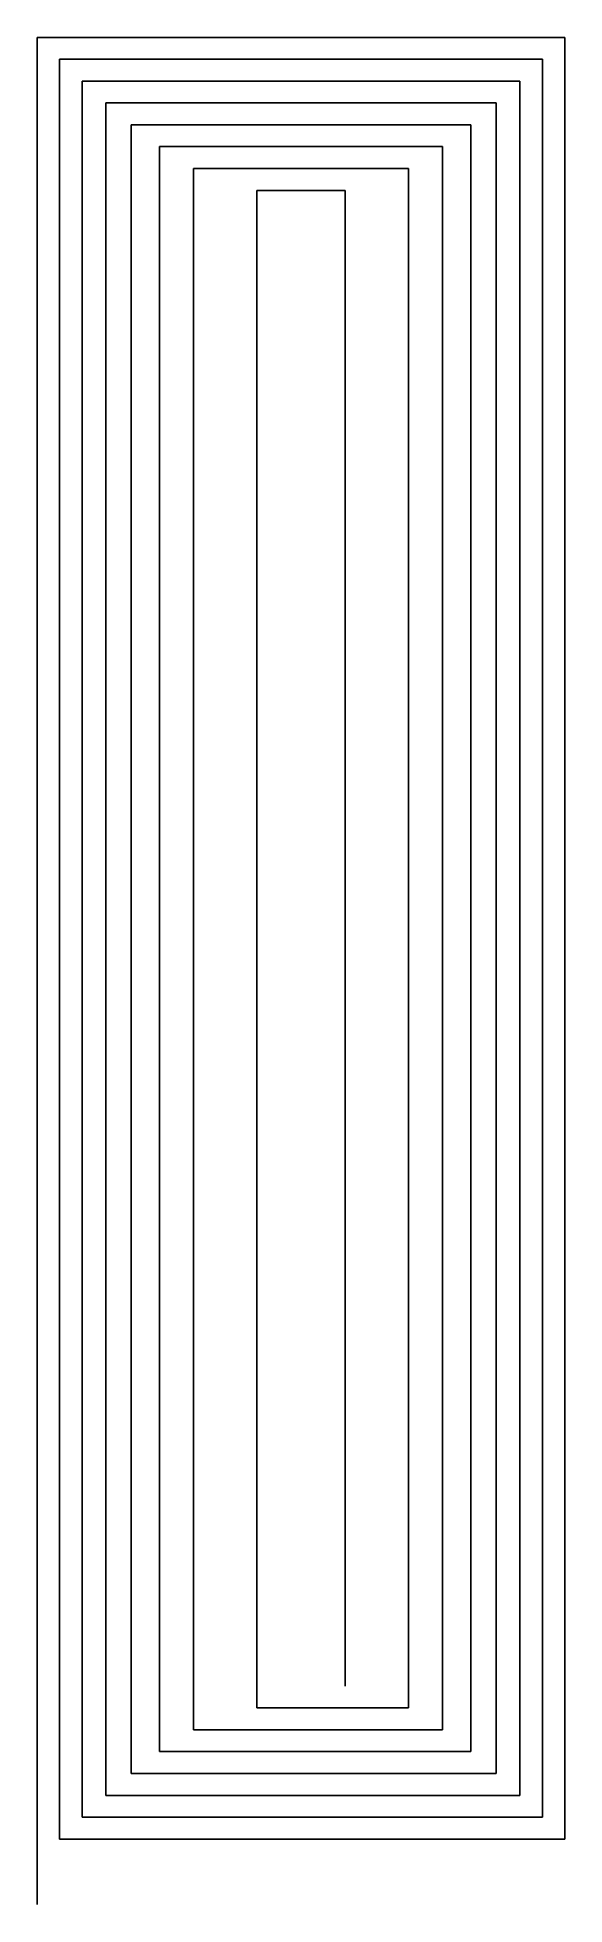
# Model space of a CAD drawing. Extents: x 52 to 148, y -170 to 170.
import ezdxf

# ---------------------------------------------------------------- set-up
doc = ezdxf.new("R2010")
doc.units = 0
doc.layers.add('MyLines', color=7, linetype='Continuous')

msp = doc.modelspace()

# ---------------------------------------------------------------- linework, layer by layer
at = {"layer": 'MyLines'}
for p, q in [((51.86, -161.56), (51.86, 169.5)), ((51.86, 169.5), (51.86, 169.5)), ((51.86, 169.5), (53.82, 169.5)), ((53.82, 169.5), (55.77, 169.5)), ((55.77, 169.5), (57.73, 169.5)), ((57.73, 169.5), (59.68, 169.5)), ((59.68, 169.5), (61.63, 169.5)), ((61.63, 169.5), (63.59, 169.5)), ((63.59, 169.5), (65.54, 169.5)), ((65.54, 169.5), (67.5, 169.5)), ((67.5, 169.5), (69.45, 169.5)), ((69.45, 169.5), (71.41, 169.5)), ((71.41, 169.5), (73.36, 169.5)), ((73.36, 169.5), (75.32, 169.5)), ((75.32, 169.5), (77.27, 169.5)), ((77.27, 169.5), (79.22, 169.5)), ((79.22, 169.5), (81.18, 169.5)), ((81.18, 169.5), (83.13, 169.5)), ((83.13, 169.5), (85.09, 169.5)), ((85.09, 169.5), (87.04, 169.5)), ((87.04, 169.5), (89, 169.5)), ((89, 169.5), (90.95, 169.5)), ((90.95, 169.5), (92.91, 169.5)), ((92.91, 169.5), (94.86, 169.5)), ((94.86, 169.5), (96.81, 169.5)), ((96.81, 169.5), (98.77, 169.5)), ((98.77, 169.5), (100.72, 169.5)), ((100.72, 169.5), (102.68, 169.5)), ((102.68, 169.5), (104.63, 169.5)), ((104.63, 169.5), (106.59, 169.5)), ((106.59, 169.5), (108.54, 169.5)), ((108.54, 169.5), (110.49, 169.5)), ((110.49, 169.5), (112.45, 169.5)), ((112.45, 169.5), (114.4, 169.5)), ((114.4, 169.5), (116.36, 169.5)), ((116.36, 169.5), (118.31, 169.5)), ((118.31, 169.5), (120.27, 169.5)), ((120.27, 169.5), (122.22, 169.5)), ((122.22, 169.5), (124.18, 169.5)), ((124.18, 169.5), (126.13, 169.5)), ((126.13, 169.5), (128.08, 169.5)), ((128.08, 169.5), (130.04, 169.5)), ((130.04, 169.5), (131.99, 169.5)), ((131.99, 169.5), (133.95, 169.5)), ((133.95, 169.5), (135.9, 169.5)), ((135.9, 169.5), (137.86, 169.5)), ((137.86, 169.5), (139.81, 169.5)), ((139.81, 169.5), (141.77, 169.5)), ((141.77, 169.5), (143.72, 169.5)), ((143.72, 169.5), (145.67, 169.5)), ((145.67, 169.5), (147.63, 169.5)), ((147.63, 169.5), (147.63, -157.59)), ((55.87, -157.59), (55.87, 165.53)), ((55.87, 165.53), (55.87, 165.53)), ((55.87, 165.53), (57.66, 165.53)), ((57.66, 165.53), (59.46, 165.53)), ((59.46, 165.53), (61.25, 165.53)), ((61.25, 165.53), (63.04, 165.53)), ((63.04, 165.53), (64.83, 165.53)), ((64.83, 165.53), (66.62, 165.53)), ((66.62, 165.53), (68.41, 165.53)), ((68.41, 165.53), (70.2, 165.53)), ((70.2, 165.53), (71.99, 165.53)), ((71.99, 165.53), (73.78, 165.53)), ((73.78, 165.53), (75.57, 165.53)), ((75.57, 165.53), (77.36, 165.53)), ((77.36, 165.53), (79.15, 165.53)), ((79.15, 165.53), (80.94, 165.53)), ((80.94, 165.53), (82.73, 165.53)), ((82.73, 165.53), (84.52, 165.53)), ((84.52, 165.53), (86.32, 165.53)), ((86.32, 165.53), (88.11, 165.53)), ((88.11, 165.53), (89.9, 165.53)), ((89.9, 165.53), (91.69, 165.53)), ((91.69, 165.53), (93.48, 165.53)), ((93.48, 165.53), (95.27, 165.53)), ((95.27, 165.53), (97.06, 165.53)), ((97.06, 165.53), (98.85, 165.53)), ((98.85, 165.53), (100.64, 165.53)), ((100.64, 165.53), (102.43, 165.53)), ((102.43, 165.53), (104.22, 165.53)), ((104.22, 165.53), (106.01, 165.53)), ((106.01, 165.53), (107.8, 165.53)), ((107.8, 165.53), (109.59, 165.53)), ((109.59, 165.53), (111.39, 165.53)), ((111.39, 165.53), (113.18, 165.53)), ((113.18, 165.53), (114.97, 165.53)), ((114.97, 165.53), (116.76, 165.53)), ((116.76, 165.53), (118.55, 165.53)), ((118.55, 165.53), (120.34, 165.53)), ((120.34, 165.53), (122.13, 165.53)), ((122.13, 165.53), (123.92, 165.53)), ((123.92, 165.53), (125.71, 165.53)), ((125.71, 165.53), (127.5, 165.53)), ((127.5, 165.53), (129.29, 165.53)), ((129.29, 165.53), (131.08, 165.53)), ((131.08, 165.53), (132.87, 165.53)), ((132.87, 165.53), (134.66, 165.53)), ((134.66, 165.53), (136.45, 165.53)), ((136.45, 165.53), (138.25, 165.53)), ((138.25, 165.53), (140.04, 165.53)), ((140.04, 165.53), (141.83, 165.53)), ((141.83, 165.53), (143.62, 165.53)), ((143.62, 165.53), (143.62, -153.62)), ((59.99, -153.62), (59.99, 161.56)), ((59.99, 161.56), (59.99, 161.56)), ((59.99, 161.56), (61.61, 161.56)), ((61.61, 161.56), (63.23, 161.56)), ((63.23, 161.56), (64.85, 161.56)), ((64.85, 161.56), (66.48, 161.56)), ((66.48, 161.56), (68.1, 161.56)), ((68.1, 161.56), (69.72, 161.56)), ((69.72, 161.56), (71.35, 161.56)), ((71.35, 161.56), (72.97, 161.56)), ((72.97, 161.56), (74.59, 161.56)), ((74.59, 161.56), (76.21, 161.56)), ((76.21, 161.56), (77.84, 161.56)), ((77.84, 161.56), (79.46, 161.56)), ((79.46, 161.56), (81.08, 161.56)), ((81.08, 161.56), (82.71, 161.56)), ((82.71, 161.56), (84.33, 161.56)), ((84.33, 161.56), (85.95, 161.56)), ((85.95, 161.56), (87.57, 161.56)), ((87.57, 161.56), (89.2, 161.56)), ((89.2, 161.56), (90.82, 161.56)), ((90.82, 161.56), (92.44, 161.56)), ((92.44, 161.56), (94.07, 161.56)), ((94.07, 161.56), (95.69, 161.56)), ((95.69, 161.56), (97.31, 161.56)), ((97.31, 161.56), (98.93, 161.56)), ((98.93, 161.56), (100.56, 161.56)), ((100.56, 161.56), (102.18, 161.56)), ((102.18, 161.56), (103.8, 161.56)), ((103.8, 161.56), (105.43, 161.56)), ((105.43, 161.56), (107.05, 161.56)), ((107.05, 161.56), (108.67, 161.56)), ((108.67, 161.56), (110.29, 161.56)), ((110.29, 161.56), (111.92, 161.56)), ((111.92, 161.56), (113.54, 161.56)), ((113.54, 161.56), (115.16, 161.56)), ((115.16, 161.56), (116.79, 161.56)), ((116.79, 161.56), (118.41, 161.56)), ((118.41, 161.56), (120.03, 161.56)), ((120.03, 161.56), (121.65, 161.56)), ((121.65, 161.56), (123.28, 161.56)), ((123.28, 161.56), (124.9, 161.56)), ((124.9, 161.56), (126.52, 161.56)), ((126.52, 161.56), (128.14, 161.56)), ((128.14, 161.56), (129.77, 161.56)), ((129.77, 161.56), (131.39, 161.56)), ((131.39, 161.56), (133.01, 161.56)), ((133.01, 161.56), (134.64, 161.56)), ((134.64, 161.56), (136.26, 161.56)), ((136.26, 161.56), (137.88, 161.56)), ((137.88, 161.56), (139.5, 161.56)), ((139.5, 161.56), (139.5, -149.66)), ((64.29, -149.66), (64.29, 157.59)), ((64.29, 157.59), (64.29, 157.59)), ((64.29, 157.59), (65.73, 157.59)), ((65.73, 157.59), (67.18, 157.59)), ((67.18, 157.59), (68.63, 157.59)), ((68.63, 157.59), (70.08, 157.59)), ((70.08, 157.59), (71.52, 157.59)), ((71.52, 157.59), (72.97, 157.59)), ((72.97, 157.59), (74.42, 157.59)), ((74.42, 157.59), (75.87, 157.59)), ((75.87, 157.59), (77.31, 157.59)), ((77.31, 157.59), (78.76, 157.59)), ((78.76, 157.59), (80.21, 157.59)), ((80.21, 157.59), (81.65, 157.59)), ((81.65, 157.59), (83.1, 157.59)), ((83.1, 157.59), (84.55, 157.59)), ((84.55, 157.59), (86, 157.59)), ((86, 157.59), (87.44, 157.59)), ((87.44, 157.59), (88.89, 157.59)), ((88.89, 157.59), (90.34, 157.59)), ((90.34, 157.59), (91.79, 157.59)), ((91.79, 157.59), (93.23, 157.59)), ((93.23, 157.59), (94.68, 157.59)), ((94.68, 157.59), (96.13, 157.59)), ((96.13, 157.59), (97.57, 157.59)), ((97.57, 157.59), (99.02, 157.59)), ((99.02, 157.59), (100.47, 157.59)), ((100.47, 157.59), (101.92, 157.59)), ((101.92, 157.59), (103.36, 157.59)), ((103.36, 157.59), (104.81, 157.59)), ((104.81, 157.59), (106.26, 157.59)), ((106.26, 157.59), (107.71, 157.59)), ((107.71, 157.59), (109.15, 157.59)), ((109.15, 157.59), (110.6, 157.59)), ((110.6, 157.59), (112.05, 157.59)), ((112.05, 157.59), (113.49, 157.59)), ((113.49, 157.59), (114.94, 157.59)), ((114.94, 157.59), (116.39, 157.59)), ((116.39, 157.59), (117.84, 157.59)), ((117.84, 157.59), (119.28, 157.59)), ((119.28, 157.59), (120.73, 157.59)), ((120.73, 157.59), (122.18, 157.59)), ((122.18, 157.59), (123.63, 157.59)), ((123.63, 157.59), (125.07, 157.59)), ((125.07, 157.59), (126.52, 157.59)), ((126.52, 157.59), (127.97, 157.59)), ((127.97, 157.59), (129.41, 157.59)), ((129.41, 157.59), (130.86, 157.59)), ((130.86, 157.59), (132.31, 157.59)), ((132.31, 157.59), (133.76, 157.59)), ((133.76, 157.59), (135.2, 157.59)), ((135.2, 157.59), (135.2, -145.69)), ((68.9, -145.69), (68.9, 153.62)), ((68.9, 153.62), (68.9, 153.62)), ((68.9, 153.62), (70.16, 153.62)), ((70.16, 153.62), (71.42, 153.62)), ((71.42, 153.62), (72.68, 153.62)), ((72.68, 153.62), (73.94, 153.62)), ((73.94, 153.62), (75.2, 153.62)), ((75.2, 153.62), (76.46, 153.62)), ((76.46, 153.62), (77.71, 153.62)), ((77.71, 153.62), (78.97, 153.62)), ((78.97, 153.62), (80.23, 153.62)), ((80.23, 153.62), (81.49, 153.62)), ((81.49, 153.62), (82.75, 153.62)), ((82.75, 153.62), (84.01, 153.62)), ((84.01, 153.62), (85.27, 153.62)), ((85.27, 153.62), (86.53, 153.62)), ((86.53, 153.62), (87.79, 153.62)), ((87.79, 153.62), (89.04, 153.62)), ((89.04, 153.62), (90.3, 153.62)), ((90.3, 153.62), (91.56, 153.62)), ((91.56, 153.62), (92.82, 153.62)), ((92.82, 153.62), (94.08, 153.62)), ((94.08, 153.62), (95.34, 153.62)), ((95.34, 153.62), (96.6, 153.62)), ((96.6, 153.62), (97.86, 153.62)), ((97.86, 153.62), (99.12, 153.62)), ((99.12, 153.62), (100.38, 153.62)), ((100.38, 153.62), (101.63, 153.62)), ((101.63, 153.62), (102.89, 153.62)), ((102.89, 153.62), (104.15, 153.62)), ((104.15, 153.62), (105.41, 153.62)), ((105.41, 153.62), (106.67, 153.62)), ((106.67, 153.62), (107.93, 153.62)), ((107.93, 153.62), (109.19, 153.62)), ((109.19, 153.62), (110.45, 153.62)), ((110.45, 153.62), (111.71, 153.62)), ((111.71, 153.62), (112.96, 153.62)), ((112.96, 153.62), (114.22, 153.62)), ((114.22, 153.62), (115.48, 153.62)), ((115.48, 153.62), (116.74, 153.62)), ((116.74, 153.62), (118, 153.62)), ((118, 153.62), (119.26, 153.62)), ((119.26, 153.62), (120.52, 153.62)), ((120.52, 153.62), (121.78, 153.62)), ((121.78, 153.62), (123.04, 153.62)), ((123.04, 153.62), (124.29, 153.62)), ((124.29, 153.62), (125.55, 153.62)), ((125.55, 153.62), (126.81, 153.62)), ((126.81, 153.62), (128.07, 153.62)), ((128.07, 153.62), (129.33, 153.62)), ((129.33, 153.62), (130.59, 153.62)), ((130.59, 153.62), (130.59, -141.72)), ((74.05, -141.72), (74.05, 149.66)), ((74.05, 149.66), (74.05, 149.66)), ((74.05, 149.66), (75.1, 149.66)), ((75.1, 149.66), (76.15, 149.66)), ((76.15, 149.66), (77.2, 149.66)), ((77.2, 149.66), (78.25, 149.66)), ((78.25, 149.66), (79.3, 149.66)), ((79.3, 149.66), (80.35, 149.66)), ((80.35, 149.66), (81.39, 149.66)), ((81.39, 149.66), (82.44, 149.66)), ((82.44, 149.66), (83.49, 149.66)), ((83.49, 149.66), (84.54, 149.66)), ((84.54, 149.66), (85.59, 149.66)), ((85.59, 149.66), (86.64, 149.66)), ((86.64, 149.66), (87.69, 149.66)), ((87.69, 149.66), (88.73, 149.66)), ((88.73, 149.66), (89.78, 149.66)), ((89.78, 149.66), (90.83, 149.66)), ((90.83, 149.66), (91.88, 149.66)), ((91.88, 149.66), (92.93, 149.66)), ((92.93, 149.66), (93.98, 149.66)), ((93.98, 149.66), (95.03, 149.66)), ((95.03, 149.66), (96.08, 149.66)), ((96.08, 149.66), (97.12, 149.66)), ((97.12, 149.66), (98.17, 149.66)), ((98.17, 149.66), (99.22, 149.66)), ((99.22, 149.66), (100.27, 149.66)), ((100.27, 149.66), (101.32, 149.66)), ((101.32, 149.66), (102.37, 149.66)), ((102.37, 149.66), (103.42, 149.66)), ((103.42, 149.66), (104.46, 149.66)), ((104.46, 149.66), (105.51, 149.66)), ((105.51, 149.66), (106.56, 149.66)), ((106.56, 149.66), (107.61, 149.66)), ((107.61, 149.66), (108.66, 149.66)), ((108.66, 149.66), (109.71, 149.66)), ((109.71, 149.66), (110.76, 149.66)), ((110.76, 149.66), (111.81, 149.66)), ((111.81, 149.66), (112.85, 149.66)), ((112.85, 149.66), (113.9, 149.66)), ((113.9, 149.66), (114.95, 149.66)), ((114.95, 149.66), (116, 149.66)), ((116, 149.66), (117.05, 149.66)), ((117.05, 149.66), (118.1, 149.66)), ((118.1, 149.66), (119.15, 149.66)), ((119.15, 149.66), (120.19, 149.66)), ((120.19, 149.66), (121.24, 149.66)), ((121.24, 149.66), (122.29, 149.66)), ((122.29, 149.66), (123.34, 149.66)), ((123.34, 149.66), (124.39, 149.66)), ((124.39, 149.66), (125.44, 149.66)), ((125.44, 149.66), (125.44, -137.75)), ((80.25, -137.75), (80.25, 145.69)), ((80.25, 145.69), (80.25, 145.69)), ((80.25, 145.69), (81.05, 145.69)), ((81.05, 145.69), (81.84, 145.69)), ((81.84, 145.69), (82.64, 145.69)), ((82.64, 145.69), (83.43, 145.69)), ((83.43, 145.69), (84.23, 145.69)), ((84.23, 145.69), (85.02, 145.69)), ((85.02, 145.69), (85.82, 145.69)), ((85.82, 145.69), (86.62, 145.69)), ((86.62, 145.69), (87.41, 145.69)), ((87.41, 145.69), (88.21, 145.69)), ((88.21, 145.69), (89, 145.69)), ((89, 145.69), (89.8, 145.69)), ((89.8, 145.69), (90.59, 145.69)), ((90.59, 145.69), (91.39, 145.69)), ((91.39, 145.69), (92.19, 145.69)), ((92.19, 145.69), (92.98, 145.69)), ((92.98, 145.69), (93.78, 145.69)), ((93.78, 145.69), (94.57, 145.69)), ((94.57, 145.69), (95.37, 145.69)), ((95.37, 145.69), (96.16, 145.69)), ((96.16, 145.69), (96.96, 145.69)), ((96.96, 145.69), (97.76, 145.69)), ((97.76, 145.69), (98.55, 145.69)), ((98.55, 145.69), (99.35, 145.69)), ((99.35, 145.69), (100.14, 145.69)), ((100.14, 145.69), (100.94, 145.69)), ((100.94, 145.69), (101.73, 145.69)), ((101.73, 145.69), (102.53, 145.69)), ((102.53, 145.69), (103.33, 145.69)), ((103.33, 145.69), (104.12, 145.69)), ((104.12, 145.69), (104.92, 145.69)), ((104.92, 145.69), (105.71, 145.69)), ((105.71, 145.69), (106.51, 145.69)), ((106.51, 145.69), (107.31, 145.69)), ((107.31, 145.69), (108.1, 145.69)), ((108.1, 145.69), (108.9, 145.69)), ((108.9, 145.69), (109.69, 145.69)), ((109.69, 145.69), (110.49, 145.69)), ((110.49, 145.69), (111.28, 145.69)), ((111.28, 145.69), (112.08, 145.69)), ((112.08, 145.69), (112.88, 145.69)), ((112.88, 145.69), (113.67, 145.69)), ((113.67, 145.69), (114.47, 145.69)), ((114.47, 145.69), (115.26, 145.69)), ((115.26, 145.69), (116.06, 145.69)), ((116.06, 145.69), (116.85, 145.69)), ((116.85, 145.69), (117.65, 145.69)), ((117.65, 145.69), (118.45, 145.69)), ((118.45, 145.69), (119.24, 145.69)), ((119.24, 145.69), (119.24, -133.78)), ((91.72, -133.78), (91.72, 141.72)), ((91.72, 141.72), (91.72, 141.72)), ((91.72, 141.72), (92.05, 141.72)), ((92.05, 141.72), (92.38, 141.72)), ((92.38, 141.72), (92.71, 141.72)), ((92.71, 141.72), (93.03, 141.72)), ((93.03, 141.72), (93.36, 141.72)), ((93.36, 141.72), (93.69, 141.72)), ((93.69, 141.72), (94.02, 141.72)), ((94.02, 141.72), (94.34, 141.72)), ((94.34, 141.72), (94.67, 141.72)), ((94.67, 141.72), (95, 141.72)), ((95, 141.72), (95.32, 141.72)), ((95.32, 141.72), (95.65, 141.72)), ((95.65, 141.72), (95.98, 141.72)), ((95.98, 141.72), (96.31, 141.72)), ((96.31, 141.72), (96.63, 141.72)), ((96.63, 141.72), (96.96, 141.72)), ((96.96, 141.72), (97.29, 141.72)), ((97.29, 141.72), (97.62, 141.72)), ((97.62, 141.72), (97.94, 141.72)), ((97.94, 141.72), (98.27, 141.72)), ((98.27, 141.72), (98.6, 141.72)), ((98.6, 141.72), (98.93, 141.72)), ((98.93, 141.72), (99.25, 141.72)), ((99.25, 141.72), (99.58, 141.72)), ((99.58, 141.72), (99.91, 141.72)), ((99.91, 141.72), (100.24, 141.72)), ((100.24, 141.72), (100.56, 141.72)), ((100.56, 141.72), (100.89, 141.72)), ((100.89, 141.72), (101.22, 141.72)), ((101.22, 141.72), (101.55, 141.72)), ((101.55, 141.72), (101.87, 141.72)), ((101.87, 141.72), (102.2, 141.72)), ((102.2, 141.72), (102.53, 141.72)), ((102.53, 141.72), (102.86, 141.72)), ((102.86, 141.72), (103.18, 141.72)), ((103.18, 141.72), (103.51, 141.72)), ((103.51, 141.72), (103.84, 141.72)), ((103.84, 141.72), (104.17, 141.72)), ((104.17, 141.72), (104.49, 141.72)), ((104.49, 141.72), (104.82, 141.72)), ((104.82, 141.72), (105.15, 141.72)), ((105.15, 141.72), (105.48, 141.72)), ((105.48, 141.72), (105.8, 141.72)), ((105.8, 141.72), (106.13, 141.72)), ((106.13, 141.72), (106.46, 141.72)), ((106.46, 141.72), (106.79, 141.72)), ((106.79, 141.72), (107.11, 141.72)), ((107.11, 141.72), (107.44, 141.72)), ((107.44, 141.72), (107.77, 141.72)), ((107.77, 141.72), (107.77, -129.81)), ((107.77, -129.81), (107.77, -129.81)), ((107.77, -129.81), (107.77, -129.81)), ((107.77, -129.81), (107.77, -129.81)), ((107.77, -129.81), (107.77, -129.81)), ((107.77, -129.81), (107.77, -129.81)), ((107.77, -129.81), (107.77, -129.81)), ((107.77, -129.81), (107.77, -129.81)), ((107.77, -129.81), (107.77, -129.81)), ((107.77, -129.81), (107.77, -129.81)), ((107.77, -129.81), (107.77, -129.81)), ((107.77, -129.81), (107.77, -129.81)), ((107.77, -129.81), (107.77, -129.81)), ((107.77, -129.81), (107.77, -129.81)), ((107.77, -129.81), (107.77, -129.81)), ((107.77, -129.81), (107.77, -129.81)), ((107.77, -129.81), (107.77, -129.81)), ((107.77, -129.81), (107.77, -129.81)), ((107.77, -129.81), (107.77, -129.81)), ((107.77, -129.81), (107.77, -129.81)), ((107.77, -129.81), (107.77, -129.81)), ((107.77, -129.81), (107.77, -129.81)), ((107.77, -129.81), (107.77, -129.81)), ((107.77, -129.81), (107.77, -129.81)), ((107.77, -129.81), (107.77, -129.81)), ((107.77, -129.81), (107.77, -129.81)), ((107.77, -129.81), (107.77, -129.81)), ((107.77, -129.81), (107.77, -129.81)), ((107.77, -129.81), (107.77, -129.81)), ((107.77, -129.81), (107.77, -129.81)), ((107.77, -129.81), (107.77, -129.81)), ((107.77, -129.81), (107.77, -129.81)), ((107.77, -129.81), (107.77, -129.81)), ((107.77, -129.81), (107.77, -129.81)), ((107.77, -129.81), (107.77, -129.81)), ((107.77, -129.81), (107.77, -129.81)), ((107.77, -129.81), (107.77, -129.81)), ((107.77, -129.81), (107.77, -129.81)), ((107.77, -129.81), (107.77, -129.81)), ((107.77, -129.81), (107.77, -129.81)), ((107.77, -129.81), (107.77, -129.81)), ((107.77, -129.81), (107.77, -129.81)), ((107.77, -129.81), (107.77, -129.81)), ((107.77, -129.81), (107.77, -129.81)), ((107.77, -129.81), (107.77, -129.81)), ((107.77, -129.81), (107.77, -129.81)), ((107.77, -129.81), (107.77, -129.81)), ((107.77, -129.81), (107.77, -129.81)), ((107.77, -129.81), (107.77, -129.81)), ((107.77, -129.81), (107.77, -129.81)), ((107.77, -129.81), (107.77, -129.81)), ((92.28, -133.78), (91.72, -133.78)), ((91.72, -133.78), (91.72, -133.78)), ((92.85, -133.78), (92.28, -133.78)), ((93.41, -133.78), (92.85, -133.78)), ((93.97, -133.78), (93.41, -133.78)), ((94.53, -133.78), (93.97, -133.78)), ((95.09, -133.78), (94.53, -133.78)), ((95.65, -133.78), (95.09, -133.78)), ((96.22, -133.78), (95.65, -133.78)), ((96.78, -133.78), (96.22, -133.78)), ((97.34, -133.78), (96.78, -133.78)), ((97.9, -133.78), (97.34, -133.78)), ((98.46, -133.78), (97.9, -133.78)), ((99.02, -133.78), (98.46, -133.78)), ((99.59, -133.78), (99.02, -133.78)), ((100.15, -133.78), (99.59, -133.78)), ((100.71, -133.78), (100.15, -133.78)), ((101.27, -133.78), (100.71, -133.78)), ((101.83, -133.78), (101.27, -133.78)), ((102.39, -133.78), (101.83, -133.78)), ((102.96, -133.78), (102.39, -133.78)), ((103.52, -133.78), (102.96, -133.78)), ((104.08, -133.78), (103.52, -133.78)), ((104.64, -133.78), (104.08, -133.78)), ((105.2, -133.78), (104.64, -133.78)), ((105.76, -133.78), (105.2, -133.78)), ((106.32, -133.78), (105.76, -133.78)), ((106.89, -133.78), (106.32, -133.78)), ((107.45, -133.78), (106.89, -133.78)), ((108.01, -133.78), (107.45, -133.78)), ((108.57, -133.78), (108.01, -133.78)), ((109.13, -133.78), (108.57, -133.78)), ((109.69, -133.78), (109.13, -133.78)), ((110.26, -133.78), (109.69, -133.78)), ((110.82, -133.78), (110.26, -133.78)), ((111.38, -133.78), (110.82, -133.78)), ((111.94, -133.78), (111.38, -133.78)), ((112.5, -133.78), (111.94, -133.78)), ((113.06, -133.78), (112.5, -133.78)), ((113.63, -133.78), (113.06, -133.78)), ((114.19, -133.78), (113.63, -133.78)), ((114.75, -133.78), (114.19, -133.78)), ((115.31, -133.78), (114.75, -133.78)), ((115.87, -133.78), (115.31, -133.78)), ((116.43, -133.78), (115.87, -133.78)), ((117, -133.78), (116.43, -133.78)), ((117.56, -133.78), (117, -133.78)), ((118.12, -133.78), (117.56, -133.78)), ((118.68, -133.78), (118.12, -133.78)), ((119.24, -133.78), (118.68, -133.78)), ((119.24, -133.78), (119.24, -133.78)), ((81.17, -137.75), (80.25, -137.75)), ((80.25, -137.75), (80.25, -137.75)), ((82.09, -137.75), (81.17, -137.75)), ((83.02, -137.75), (82.09, -137.75)), ((83.94, -137.75), (83.02, -137.75)), ((84.86, -137.75), (83.94, -137.75)), ((85.78, -137.75), (84.86, -137.75)), ((86.71, -137.75), (85.78, -137.75)), ((87.63, -137.75), (86.71, -137.75)), ((88.55, -137.75), (87.63, -137.75)), ((89.47, -137.75), (88.55, -137.75)), ((90.39, -137.75), (89.47, -137.75)), ((91.32, -137.75), (90.39, -137.75)), ((92.24, -137.75), (91.32, -137.75)), ((93.16, -137.75), (92.24, -137.75)), ((94.08, -137.75), (93.16, -137.75)), ((95, -137.75), (94.08, -137.75)), ((95.93, -137.75), (95, -137.75)), ((96.85, -137.75), (95.93, -137.75)), ((97.77, -137.75), (96.85, -137.75)), ((98.69, -137.75), (97.77, -137.75)), ((99.62, -137.75), (98.69, -137.75)), ((100.54, -137.75), (99.62, -137.75)), ((101.46, -137.75), (100.54, -137.75)), ((102.38, -137.75), (101.46, -137.75)), ((103.3, -137.75), (102.38, -137.75)), ((104.23, -137.75), (103.3, -137.75)), ((105.15, -137.75), (104.23, -137.75)), ((106.07, -137.75), (105.15, -137.75)), ((106.99, -137.75), (106.07, -137.75)), ((107.92, -137.75), (106.99, -137.75)), ((108.84, -137.75), (107.92, -137.75)), ((109.76, -137.75), (108.84, -137.75)), ((110.68, -137.75), (109.76, -137.75)), ((111.6, -137.75), (110.68, -137.75)), ((112.53, -137.75), (111.6, -137.75)), ((113.45, -137.75), (112.53, -137.75)), ((114.37, -137.75), (113.45, -137.75)), ((115.29, -137.75), (114.37, -137.75)), ((116.22, -137.75), (115.29, -137.75)), ((117.14, -137.75), (116.22, -137.75)), ((118.06, -137.75), (117.14, -137.75)), ((118.98, -137.75), (118.06, -137.75)), ((119.9, -137.75), (118.98, -137.75)), ((120.83, -137.75), (119.9, -137.75)), ((121.75, -137.75), (120.83, -137.75)), ((122.67, -137.75), (121.75, -137.75)), ((123.59, -137.75), (122.67, -137.75)), ((124.52, -137.75), (123.59, -137.75)), ((125.44, -137.75), (124.52, -137.75)), ((125.44, -137.75), (125.44, -137.75)), ((75.21, -141.72), (74.05, -141.72)), ((74.05, -141.72), (74.05, -141.72)), ((76.36, -141.72), (75.21, -141.72)), ((77.51, -141.72), (76.36, -141.72)), ((78.67, -141.72), (77.51, -141.72)), ((79.82, -141.72), (78.67, -141.72)), ((80.98, -141.72), (79.82, -141.72)), ((82.13, -141.72), (80.98, -141.72)), ((83.28, -141.72), (82.13, -141.72)), ((84.44, -141.72), (83.28, -141.72)), ((85.59, -141.72), (84.44, -141.72)), ((86.75, -141.72), (85.59, -141.72)), ((87.9, -141.72), (86.75, -141.72)), ((89.05, -141.72), (87.9, -141.72)), ((90.21, -141.72), (89.05, -141.72)), ((91.36, -141.72), (90.21, -141.72)), ((92.51, -141.72), (91.36, -141.72)), ((93.67, -141.72), (92.51, -141.72)), ((94.82, -141.72), (93.67, -141.72)), ((95.98, -141.72), (94.82, -141.72)), ((97.13, -141.72), (95.98, -141.72)), ((98.28, -141.72), (97.13, -141.72)), ((99.44, -141.72), (98.28, -141.72)), ((100.59, -141.72), (99.44, -141.72)), ((101.74, -141.72), (100.59, -141.72)), ((102.9, -141.72), (101.74, -141.72)), ((104.05, -141.72), (102.9, -141.72)), ((105.21, -141.72), (104.05, -141.72)), ((106.36, -141.72), (105.21, -141.72)), ((107.51, -141.72), (106.36, -141.72)), ((108.67, -141.72), (107.51, -141.72)), ((109.82, -141.72), (108.67, -141.72)), ((110.97, -141.72), (109.82, -141.72)), ((112.13, -141.72), (110.97, -141.72)), ((113.28, -141.72), (112.13, -141.72)), ((114.44, -141.72), (113.28, -141.72)), ((115.59, -141.72), (114.44, -141.72)), ((116.74, -141.72), (115.59, -141.72)), ((117.9, -141.72), (116.74, -141.72)), ((119.05, -141.72), (117.9, -141.72)), ((120.2, -141.72), (119.05, -141.72)), ((121.36, -141.72), (120.2, -141.72)), ((122.51, -141.72), (121.36, -141.72)), ((123.67, -141.72), (122.51, -141.72)), ((124.82, -141.72), (123.67, -141.72)), ((125.97, -141.72), (124.82, -141.72)), ((127.13, -141.72), (125.97, -141.72)), ((128.28, -141.72), (127.13, -141.72)), ((129.43, -141.72), (128.28, -141.72)), ((130.59, -141.72), (129.43, -141.72)), ((130.59, -141.72), (130.59, -141.72)), ((70.26, -145.69), (68.9, -145.69)), ((68.9, -145.69), (68.9, -145.69)), ((71.61, -145.69), (70.26, -145.69)), ((72.96, -145.69), (71.61, -145.69)), ((74.31, -145.69), (72.96, -145.69)), ((75.67, -145.69), (74.31, -145.69)), ((77.02, -145.69), (75.67, -145.69)), ((78.37, -145.69), (77.02, -145.69)), ((79.73, -145.69), (78.37, -145.69)), ((81.08, -145.69), (79.73, -145.69)), ((82.43, -145.69), (81.08, -145.69)), ((83.79, -145.69), (82.43, -145.69)), ((85.14, -145.69), (83.79, -145.69)), ((86.49, -145.69), (85.14, -145.69)), ((87.85, -145.69), (86.49, -145.69)), ((89.2, -145.69), (87.85, -145.69)), ((90.55, -145.69), (89.2, -145.69)), ((91.91, -145.69), (90.55, -145.69)), ((93.26, -145.69), (91.91, -145.69)), ((94.61, -145.69), (93.26, -145.69)), ((95.96, -145.69), (94.61, -145.69)), ((97.32, -145.69), (95.96, -145.69)), ((98.67, -145.69), (97.32, -145.69)), ((100.02, -145.69), (98.67, -145.69)), ((101.38, -145.69), (100.02, -145.69)), ((102.73, -145.69), (101.38, -145.69)), ((104.08, -145.69), (102.73, -145.69)), ((105.44, -145.69), (104.08, -145.69)), ((106.79, -145.69), (105.44, -145.69)), ((108.14, -145.69), (106.79, -145.69)), ((109.5, -145.69), (108.14, -145.69)), ((110.85, -145.69), (109.5, -145.69)), ((112.2, -145.69), (110.85, -145.69)), ((113.55, -145.69), (112.2, -145.69)), ((114.91, -145.69), (113.55, -145.69)), ((116.26, -145.69), (114.91, -145.69)), ((117.61, -145.69), (116.26, -145.69)), ((118.97, -145.69), (117.61, -145.69)), ((120.32, -145.69), (118.97, -145.69)), ((121.67, -145.69), (120.32, -145.69)), ((123.03, -145.69), (121.67, -145.69)), ((124.38, -145.69), (123.03, -145.69)), ((125.73, -145.69), (124.38, -145.69)), ((127.09, -145.69), (125.73, -145.69)), ((128.44, -145.69), (127.09, -145.69)), ((129.79, -145.69), (128.44, -145.69)), ((131.14, -145.69), (129.79, -145.69)), ((132.5, -145.69), (131.14, -145.69)), ((133.85, -145.69), (132.5, -145.69)), ((135.2, -145.69), (133.85, -145.69)), ((135.2, -145.69), (135.2, -145.69)), ((65.82, -149.66), (64.29, -149.66)), ((64.29, -149.66), (64.29, -149.66)), ((67.36, -149.66), (65.82, -149.66)), ((68.89, -149.66), (67.36, -149.66)), ((70.43, -149.66), (68.89, -149.66)), ((71.96, -149.66), (70.43, -149.66)), ((73.5, -149.66), (71.96, -149.66)), ((75.03, -149.66), (73.5, -149.66)), ((76.57, -149.66), (75.03, -149.66)), ((78.1, -149.66), (76.57, -149.66)), ((79.64, -149.66), (78.1, -149.66)), ((81.17, -149.66), (79.64, -149.66)), ((82.71, -149.66), (81.17, -149.66)), ((84.24, -149.66), (82.71, -149.66)), ((85.78, -149.66), (84.24, -149.66)), ((87.31, -149.66), (85.78, -149.66)), ((88.85, -149.66), (87.31, -149.66)), ((90.38, -149.66), (88.85, -149.66)), ((91.92, -149.66), (90.38, -149.66)), ((93.45, -149.66), (91.92, -149.66)), ((94.99, -149.66), (93.45, -149.66)), ((96.52, -149.66), (94.99, -149.66)), ((98.06, -149.66), (96.52, -149.66)), ((99.59, -149.66), (98.06, -149.66)), ((101.13, -149.66), (99.59, -149.66)), ((102.66, -149.66), (101.13, -149.66)), ((104.2, -149.66), (102.66, -149.66)), ((105.73, -149.66), (104.2, -149.66)), ((107.27, -149.66), (105.73, -149.66)), ((108.8, -149.66), (107.27, -149.66)), ((110.34, -149.66), (108.8, -149.66)), ((111.87, -149.66), (110.34, -149.66)), ((113.41, -149.66), (111.87, -149.66)), ((114.94, -149.66), (113.41, -149.66)), ((116.48, -149.66), (114.94, -149.66)), ((118.01, -149.66), (116.48, -149.66)), ((119.55, -149.66), (118.01, -149.66)), ((121.08, -149.66), (119.55, -149.66)), ((122.62, -149.66), (121.08, -149.66)), ((124.15, -149.66), (122.62, -149.66)), ((125.69, -149.66), (124.15, -149.66)), ((127.22, -149.66), (125.69, -149.66)), ((128.76, -149.66), (127.22, -149.66)), ((130.29, -149.66), (128.76, -149.66)), ((131.83, -149.66), (130.29, -149.66)), ((133.36, -149.66), (131.83, -149.66)), ((134.9, -149.66), (133.36, -149.66)), ((136.43, -149.66), (134.9, -149.66)), ((137.97, -149.66), (136.43, -149.66)), ((139.5, -149.66), (137.97, -149.66)), ((139.5, -149.66), (139.5, -149.66)), ((61.69, -153.62), (59.99, -153.62)), ((59.99, -153.62), (59.99, -153.62)), ((63.4, -153.62), (61.69, -153.62)), ((65.11, -153.62), (63.4, -153.62)), ((66.81, -153.62), (65.11, -153.62)), ((68.52, -153.62), (66.81, -153.62)), ((70.23, -153.62), (68.52, -153.62)), ((71.93, -153.62), (70.23, -153.62)), ((73.64, -153.62), (71.93, -153.62)), ((75.35, -153.62), (73.64, -153.62)), ((77.05, -153.62), (75.35, -153.62)), ((78.76, -153.62), (77.05, -153.62)), ((80.47, -153.62), (78.76, -153.62)), ((82.17, -153.62), (80.47, -153.62)), ((83.88, -153.62), (82.17, -153.62)), ((85.59, -153.62), (83.88, -153.62)), ((87.29, -153.62), (85.59, -153.62)), ((89, -153.62), (87.29, -153.62)), ((90.71, -153.62), (89, -153.62)), ((92.41, -153.62), (90.71, -153.62)), ((94.12, -153.62), (92.41, -153.62)), ((95.83, -153.62), (94.12, -153.62)), ((97.54, -153.62), (95.83, -153.62)), ((99.24, -153.62), (97.54, -153.62)), ((100.95, -153.62), (99.24, -153.62)), ((102.66, -153.62), (100.95, -153.62)), ((104.36, -153.62), (102.66, -153.62)), ((106.07, -153.62), (104.36, -153.62)), ((107.78, -153.62), (106.07, -153.62)), ((109.48, -153.62), (107.78, -153.62)), ((111.19, -153.62), (109.48, -153.62)), ((112.9, -153.62), (111.19, -153.62)), ((114.6, -153.62), (112.9, -153.62)), ((116.31, -153.62), (114.6, -153.62)), ((118.02, -153.62), (116.31, -153.62)), ((119.72, -153.62), (118.02, -153.62)), ((121.43, -153.62), (119.72, -153.62)), ((123.14, -153.62), (121.43, -153.62)), ((124.84, -153.62), (123.14, -153.62)), ((126.55, -153.62), (124.84, -153.62)), ((128.26, -153.62), (126.55, -153.62)), ((129.96, -153.62), (128.26, -153.62)), ((131.67, -153.62), (129.96, -153.62)), ((133.38, -153.62), (131.67, -153.62)), ((135.08, -153.62), (133.38, -153.62)), ((136.79, -153.62), (135.08, -153.62)), ((138.5, -153.62), (136.79, -153.62)), ((140.2, -153.62), (138.5, -153.62)), ((141.91, -153.62), (140.2, -153.62)), ((143.62, -153.62), (141.91, -153.62)), ((143.62, -153.62), (143.62, -153.62)), ((57.75, -157.59), (55.87, -157.59)), ((55.87, -157.59), (55.87, -157.59)), ((59.62, -157.59), (57.75, -157.59)), ((61.49, -157.59), (59.62, -157.59)), ((63.36, -157.59), (61.49, -157.59)), ((65.24, -157.59), (63.36, -157.59)), ((67.11, -157.59), (65.24, -157.59)), ((68.98, -157.59), (67.11, -157.59)), ((70.85, -157.59), (68.98, -157.59)), ((72.73, -157.59), (70.85, -157.59)), ((74.6, -157.59), (72.73, -157.59)), ((76.47, -157.59), (74.6, -157.59)), ((78.34, -157.59), (76.47, -157.59)), ((80.22, -157.59), (78.34, -157.59)), ((82.09, -157.59), (80.22, -157.59)), ((83.96, -157.59), (82.09, -157.59)), ((85.83, -157.59), (83.96, -157.59)), ((87.71, -157.59), (85.83, -157.59)), ((89.58, -157.59), (87.71, -157.59)), ((91.45, -157.59), (89.58, -157.59)), ((93.32, -157.59), (91.45, -157.59)), ((95.2, -157.59), (93.32, -157.59)), ((97.07, -157.59), (95.2, -157.59)), ((98.94, -157.59), (97.07, -157.59)), ((100.81, -157.59), (98.94, -157.59)), ((102.69, -157.59), (100.81, -157.59)), ((104.56, -157.59), (102.69, -157.59)), ((106.43, -157.59), (104.56, -157.59)), ((108.31, -157.59), (106.43, -157.59)), ((110.18, -157.59), (108.31, -157.59)), ((112.05, -157.59), (110.18, -157.59)), ((113.92, -157.59), (112.05, -157.59)), ((115.8, -157.59), (113.92, -157.59)), ((117.67, -157.59), (115.8, -157.59)), ((119.54, -157.59), (117.67, -157.59)), ((121.41, -157.59), (119.54, -157.59)), ((123.29, -157.59), (121.41, -157.59)), ((125.16, -157.59), (123.29, -157.59)), ((127.03, -157.59), (125.16, -157.59)), ((128.9, -157.59), (127.03, -157.59)), ((130.78, -157.59), (128.9, -157.59)), ((132.65, -157.59), (130.78, -157.59)), ((134.52, -157.59), (132.65, -157.59)), ((136.39, -157.59), (134.52, -157.59)), ((138.27, -157.59), (136.39, -157.59)), ((140.14, -157.59), (138.27, -157.59)), ((142.01, -157.59), (140.14, -157.59)), ((143.88, -157.59), (142.01, -157.59)), ((145.76, -157.59), (143.88, -157.59)), ((147.63, -157.59), (145.76, -157.59)), ((147.63, -157.59), (147.63, -157.59)), ((51.86, -169.5), (51.86, -161.56))]:
    msp.add_line(p, q, dxfattribs=at)

doc.saveas('drawing.dxf')
